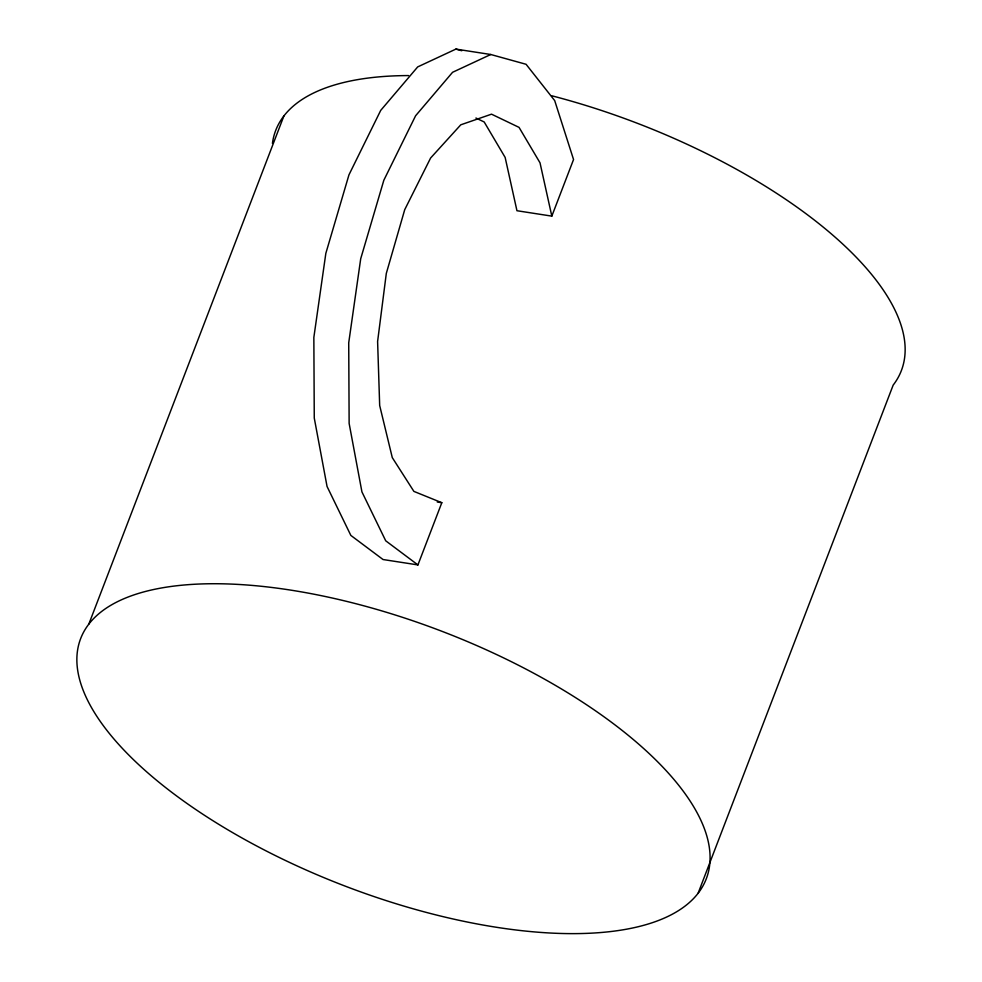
<?xml version="1.0" encoding="UTF-8"?>
<svg xmlns="http://www.w3.org/2000/svg" width="982" height="982" viewBox="0 0 982 982"><rect width="100%" height="100%" fill="white"/><g stroke="black" fill="none" stroke-linecap="round" stroke-linejoin="round"><path stroke-width="1.47" d="M88.822 624.122L283.884 115.974M551.823 216.126L573.549 159.526L554.695 100.594L526.07 64.284L490.755 54.501L455.893 49.1L417.694 66.911L380.721 110.377L348.966 174.833L325.84 253.344L313.847 337.427L314.265 418.037L327.055 486.483L350.844 535.411L383.054 559.531L417.927 564.92L441.814 502.71L413.888 491.393L392.284 457.612L379.678 405.517L377.604 341.503L386.307 273.426L404.731 209.657L430.619 158.004L460.779 124.812L491.516 114.17L519.048 127.378L540.014 162.816L551.823 216.126L516.949 210.725L505.141 157.415L484.187 121.977L475.914 118.024M698.116 893.239A335.083 136.289 21 0 0 315.823 594.564A335.083 136.289 21 0 0 166.474 788.239A335.083 136.289 21 0 0 698.116 893.239L893.178 385.091A335.083 136.289 21 0 0 551.614 95.733M490.755 54.501L452.567 72.3L415.595 115.778L383.839 180.234L360.713 258.732L348.72 342.816L349.138 423.426L361.928 491.884L385.717 540.8L417.927 564.92M437.26 502.011L441.814 502.71M455.893 49.1L461.773 50.733M272.431 143.409A335.083 136.289 21 0 1 408.561 75.577"/></g></svg>
